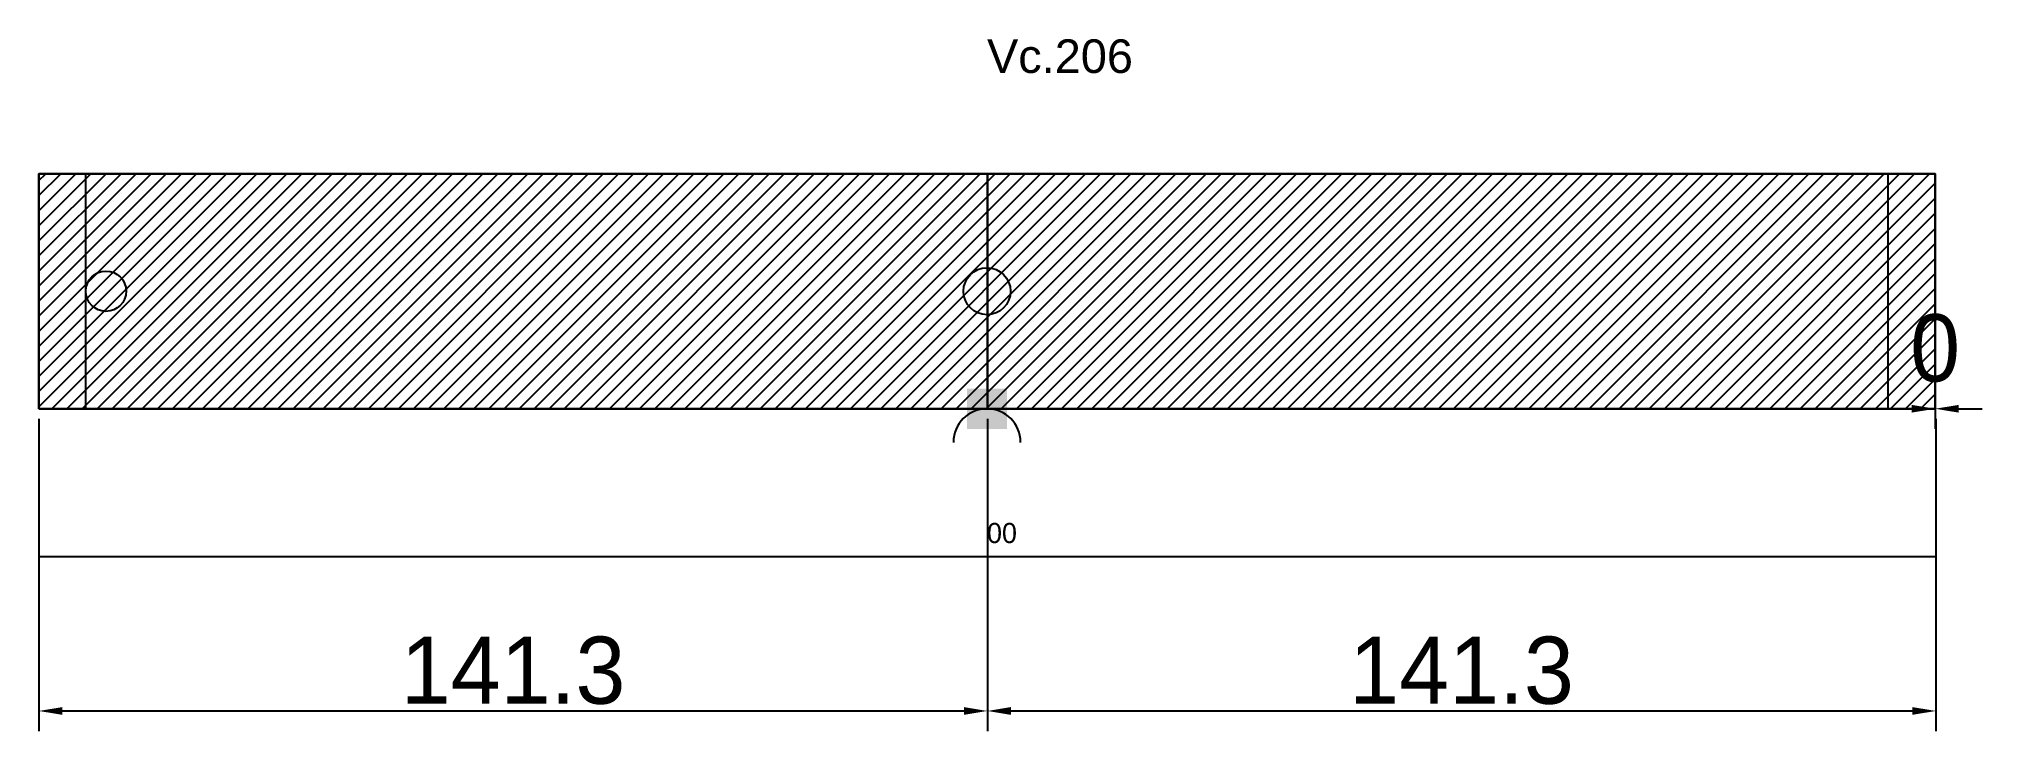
# Model space of a CAD drawing. Header units: metres. Extents: x 12796 to 13085, y 13111 to 13214.
import ezdxf

# ---------------------------------------------------------------- set-up
doc = ezdxf.new("R2010")
doc.units = ezdxf.units.M
for name, color, linetype in [('00 - FELIPE', 2, 'CONTINUOUS'), ('COTA', 241, 'CONTINUOUS'), ('Escoras', 2, 'CONTINUOUS'), ('Forcador', 251, 'CONTINUOUS'), ('Hachura', 251, 'CONTINUOUS'), ('NOMENCLATURA', 7, 'CONTINUOUS'), ('Painéis', 200, 'CONTINUOUS'), ('REAPROVEITAMENTO', 251, 'CONTINUOUS'), ('SARR_2.2x7', 40, 'CONTINUOUS')]:
    doc.layers.add(name, color=color, linetype=linetype)
doc.styles.add('STR_STANDARD', font='arial.ttf')
doc.dimstyles.new('EZ DXF', dxfattribs={"dimtxt": 10, "dimasz": 3.5, "dimexe": 3, "dimexo": 1.5, "dimgap": 1, "dimtad": 1, "dimdec": 1, "dimdsep": 46, "dimcen": 2.5, "dimazin": 3, "dimtfac": 1, "dimtmove": 0, "dimatfit": 3})

msp = doc.modelspace()

# ---------------------------------------------------------------- hatches: boundary and pattern name
at = {"layer": 'REAPROVEITAMENTO'}
h = msp.add_hatch(dxfattribs=at)
h.set_pattern_fill('ANSI31', scale=0.5)
h.paths.add_polyline_path([(12795.5914, 13158.9905), (13078.0914, 13158.9905), (13078.0914, 13193.9905), (12795.5914, 13193.9905)])
h = msp.add_hatch(dxfattribs=at)
h.set_pattern_fill('ANSI31', scale=0.5)
h.paths.add_polyline_path([(12795.5914, 13158.9905), (13078.0914, 13158.9905), (13078.0914, 13193.9905), (12795.5914, 13193.9905)])

# ---------------------------------------------------------------- linework, layer by layer
at = {"layer": '00 - FELIPE'}
msp.add_line((12795.5914, 13136.9905), (13078.0914, 13136.9905), dxfattribs=at)
msp.add_line((12795.5914, 13136.9905), (13078.0914, 13136.9905), dxfattribs=at)
at = {"layer": 'Escoras'}
msp.add_circle((12936.8414, 13176.4905), 3.5, dxfattribs=at)
msp.add_circle((12936.8414, 13176.4905), 3.5, dxfattribs=at)
at = {"layer": 'Forcador'}
msp.add_circle((12805.5914, 13176.4905), 3, dxfattribs=at)
msp.add_circle((12805.5914, 13176.4905), 3, dxfattribs=at)
at = {"layer": 'Hachura'}
msp.add_solid([(12933.8414, 13161.9905), (12939.8414, 13161.9905), (12933.8414, 13155.9905), (12939.8414, 13155.9905)], dxfattribs=at)
msp.add_solid([(12933.8414, 13161.9905), (12939.8414, 13161.9905), (12933.8414, 13155.9905), (12939.8414, 13155.9905)], dxfattribs=at)
at = {"layer": 'Painéis'}
for points in [[(12795.5914, 13158.9905), (12795.5914, 13193.9905)], [(12795.5914, 13193.9905), (13078.0914, 13193.9905)], [(12795.5914, 13158.9905), (12795.5914, 13193.9905)], [(12795.5914, 13193.9905), (13078.0914, 13193.9905)], [(12936.8914, 13158.9905), (12936.8914, 13193.9905)], [(12936.8914, 13158.9905), (12936.8914, 13193.9905)], [(13078.0914, 13158.9905), (13078.0914, 13193.9905)], [(13078.0914, 13158.9905), (13078.0914, 13193.9905)], [(12795.5914, 13158.9905), (13078.0914, 13158.9905)], [(12795.5914, 13158.9905), (13078.0914, 13158.9905)]]:
    msp.add_lwpolyline(points, close=True, dxfattribs=at)
msp.add_arc((12936.8414, 13153.9905), 5, 0, 180, dxfattribs=at)
msp.add_arc((12936.8414, 13153.9905), 5, 0, 180, dxfattribs=at)
at = {"layer": 'SARR_2.2x7'}
for p, q in [((12802.5914, 13158.9905), (12802.5914, 13193.9905)), ((12802.5914, 13158.9905), (12802.5914, 13193.9905)), ((13071.0914, 13158.9905), (13071.0914, 13193.9905)), ((13071.0914, 13158.9905), (13071.0914, 13193.9905))]:
    msp.add_line(p, q, dxfattribs=at)

# ---------------------------------------------------------------- texts
at = {"layer": '00 - FELIPE'}
msp.add_text('00', height=3, dxfattribs=at).set_placement((12936.8414, 13138.9905))
msp.add_text('00', height=3, dxfattribs=at).set_placement((12936.8414, 13138.9905))
at = {"layer": 'NOMENCLATURA', "style": 'STR_STANDARD'}
msp.add_text('Vc.206', height=5, dxfattribs=at).set_placement((12936.8414, 13208.9905))
msp.add_text('Vc.206', height=5, dxfattribs=at).set_placement((12936.8414, 13208.9905))

# ---------------------------------------------------------------- dimensions: what is measured, and where the dimension line sits
at = {"layer": 'COTA'}
for base, p1, p2 in [((13078.0914000031, 13158.9905), (13078.0914000031, 13158.9905), (13078.0914000031, 13193.9905)), ((13078.0914000031, 13158.9905), (13078.0914000031, 13158.9905), (13078.0914000031, 13193.9905)), ((12795.5914, 13113.9905), (12795.5914, 13158.9905), (12936.8914, 13158.9905)), ((12795.5914, 13113.9905), (12795.5914, 13158.9905), (12936.8914, 13158.9905)), ((12936.8914, 13113.9905), (12936.8914, 13158.9905), (13078.1914, 13158.9905)), ((12936.8914, 13113.9905), (12936.8914, 13158.9905), (13078.1914, 13158.9905))]:
    msp.add_linear_dim(base=base, p1=p1, p2=p2, dimstyle='EZ DXF', dxfattribs=at).render()

doc.saveas('drawing.dxf')
